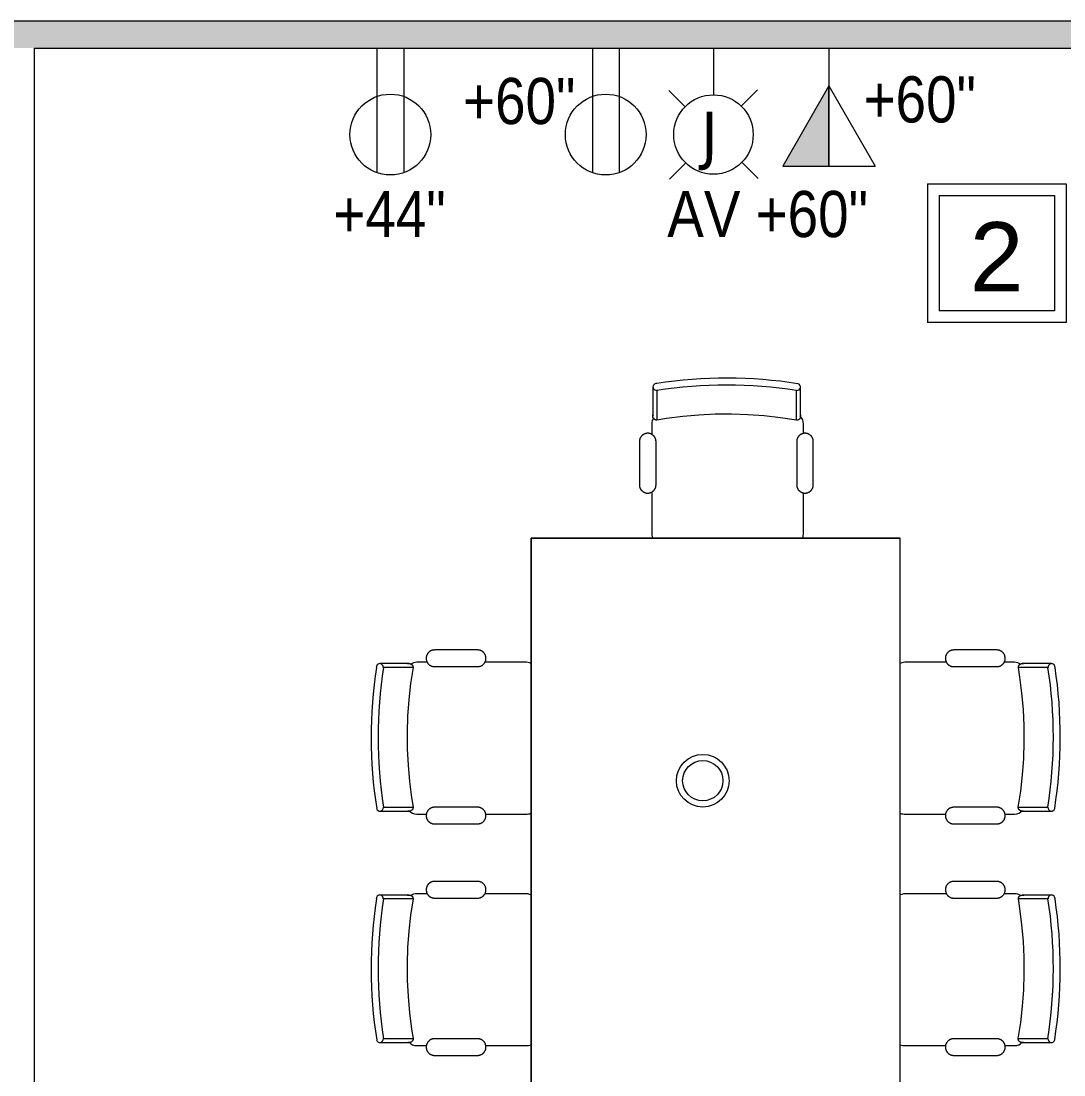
# Model space of a CAD drawing. Header units: inches. Extents: x 1 to 4637, y -664 to 702.
# Drawn here: x 1692.8 to 1828.3, y -313.6 to -176.6 of the extents above; entities that cross this region are included whole.
import ezdxf

# ---------------------------------------------------------------- set-up
doc = ezdxf.new("R2010")
doc.units = ezdxf.units.IN
doc.header["$MEASUREMENT"] = 0
for name, color, linetype, lineweight in [('A-ANNO-NOTE', 131, 'Continuous', 20), ('A-WALL-PATT', 111, 'Continuous', 13), ('E-COMM-IDEN', 2, 'Continuous', 9), ('E-ELEC-FIXT-IDEN', 2, 'Continuous', 9), ('I-FURN', 30, 'Continuous', 9), ('I-WALL', 2, 'Continuous', 9)]:
    doc.layers.add(name, color=color, linetype=linetype, lineweight=lineweight)
doc.styles.add('Arial', font='arial.ttf', dxfattribs={"height": 9})
doc.styles.add('Arial_2', font='arial.ttf', dxfattribs={"width": 0.85, "height": 6})
doc.styles.add('Tahoma', font='tahoma.ttf', dxfattribs={"height": 6})

# ---------------------------------------------------------------- blocks, each defined once
blk = doc.blocks.new('Conf Table - Rect - Seats 10 - 10 x 4 - 3D - Typical-1548269-New Construction - Tel_Data_Elec Plan')
at = {"layer": 'I-FURN'}
for p, q in [((-5.07, 43.19), (-5.07, 39.32)), ((13.1, 39.34), (13.1, 43.2)), ((25.01, 43.19), (25.01, 39.32)), ((43.18, 39.34), (43.18, 43.2)), ((-5.97, 38.86), (-5.97, 37.61)), ((13.77, 37.49), (13.77, 38.86)), ((24.11, 38.86), (24.11, 37.61)), ((43.86, 37.49), (43.86, 38.86)), ((-7.24, 36.55), (-7.24, 30.94)), ((-5.08, 30.94), (-5.08, 36.55)), ((13.2, 36.55), (13.2, 30.94)), ((15.37, 30.94), (15.37, 36.55)), ((22.84, 36.55), (22.84, 30.94)), ((25.01, 30.94), (25.01, 36.55)), ((43.29, 36.55), (43.29, 30.94)), ((45.46, 30.94), (45.46, 36.55)), ((-5.97, 29.88), (-5.97, 24.7)), ((13.77, 24.81), (13.77, 29.99)), ((24.11, 29.88), (24.11, 24.7)), ((43.86, 24.81), (43.86, 29.99)), ((60, 24), (-84, 24)), ((-84, 24), (60, 24)), ((60, -24), (60, 24)), ((60, 24), (60, -24)), ((72.54, 9.92), (66.93, 9.92)), ((65.99, 8.32), (60.81, 8.32)), ((74.86, 8.32), (73.49, 8.32)), ((66.93, 7.75), (72.54, 7.75)), ((79.19, 7.65), (75.33, 7.65)), ((72.54, -10.53), (66.93, -10.53)), ((75.32, -10.52), (79.18, -10.52)), ((60.7, -11.42), (65.87, -11.42)), ((73.6, -11.42), (74.86, -11.42)), ((66.93, -12.69), (72.54, -12.69)), ((-84, -24), (60, -24)), ((-84, -24), (60, -24)), ((-5.97, -24.7), (-5.97, -29.88)), ((13.77, -29.99), (13.77, -24.81)), ((24.11, -24.7), (24.11, -29.88)), ((43.86, -29.99), (43.86, -24.81)), ((-7.24, -30.94), (-7.24, -36.55)), ((-5.08, -36.55), (-5.08, -30.94)), ((13.2, -30.94), (13.2, -36.55)), ((15.37, -36.55), (15.37, -30.94)), ((22.84, -30.94), (22.84, -36.55)), ((25.01, -36.55), (25.01, -30.94)), ((43.29, -30.94), (43.29, -36.55)), ((45.46, -36.55), (45.46, -30.94)), ((-5.97, -37.61), (-5.97, -38.86)), ((13.77, -38.86), (13.77, -37.49)), ((24.11, -37.61), (24.11, -38.86)), ((43.86, -38.86), (43.86, -37.49)), ((-5.07, -39.32), (-5.07, -43.19)), ((13.1, -43.2), (13.1, -39.34)), ((25.01, -39.32), (25.01, -43.19)), ((43.18, -43.2), (43.18, -39.34))]:
    blk.add_line(p, q, dxfattribs=at)
at = {"layer": 'I-FURN', "flags": 128}
for points in [[(-5.58, 43.64), (-5.58, 43.01), (-5.58, 42.43), (-5.58, 41.9), (-5.58, 41.44), (-5.58, 41.03), (-5.58, 40.68), (-5.58, 40.39), (-5.58, 40.16), (-5.58, 39.99), (-5.58, 39.88), (-5.58, 39.83), (-5.58, 39.83)], [(13.6, 39.85), (13.6, 39.88), (13.6, 39.97), (13.6, 40.12), (13.6, 40.33), (13.6, 40.6), (13.6, 40.93), (13.6, 41.32), (13.6, 41.77), (13.6, 42.28), (13.6, 42.84), (13.6, 43.46), (13.6, 43.66)], [(24.51, 43.64), (24.51, 43.01), (24.51, 42.43), (24.51, 41.9), (24.51, 41.44), (24.51, 41.03), (24.51, 40.68), (24.51, 40.39), (24.51, 40.16), (24.51, 39.99), (24.51, 39.88), (24.51, 39.83), (24.51, 39.83)], [(43.69, 39.85), (43.69, 39.88), (43.69, 39.97), (43.69, 40.12), (43.69, 40.33), (43.69, 40.6), (43.69, 40.93), (43.69, 41.32), (43.69, 41.77), (43.69, 42.28), (43.69, 42.84), (43.69, 43.46), (43.69, 43.66)], [(-5.58, 39.83), (-5.58, 39.86), (-5.58, 39.95), (-5.58, 40.03)], [(-5.07, 39.32), (-5.09, 39.32), (-5.11, 39.32), (-5.13, 39.33), (-5.15, 39.33), (-5.17, 39.33), (-5.19, 39.34), (-5.21, 39.34), (-5.23, 39.35), (-5.25, 39.35), (-5.27, 39.36), (-5.29, 39.37), (-5.31, 39.38), (-5.33, 39.39), (-5.34, 39.4), (-5.36, 39.41), (-5.38, 39.42), (-5.39, 39.43), (-5.41, 39.45), (-5.42, 39.46), (-5.44, 39.48), (-5.45, 39.49), (-5.46, 39.51), (-5.48, 39.52), (-5.49, 39.54), (-5.5, 39.55), (-5.51, 39.57), (-5.52, 39.59), (-5.53, 39.61), (-5.54, 39.63), (-5.55, 39.65), (-5.55, 39.66), (-5.56, 39.68), (-5.57, 39.7), (-5.57, 39.72), (-5.57, 39.74), (-5.58, 39.76), (-5.58, 39.78), (-5.58, 39.8), (-5.58, 39.82), (-5.58, 39.83)], [(13.1, 39.34), (11, 39.66), (8.89, 39.89), (6.77, 40.04), (4.65, 40.11), (2.52, 40.09), (0.4, 39.99), (-1.71, 39.8), (-3.82, 39.53), (-5.07, 39.32)], [(13.6, 39.85), (13.6, 39.83), (13.6, 39.81), (13.6, 39.79), (13.6, 39.77), (13.59, 39.75), (13.59, 39.73), (13.58, 39.71), (13.58, 39.69), (13.57, 39.67), (13.56, 39.65), (13.56, 39.63), (13.55, 39.61), (13.54, 39.59), (13.53, 39.58), (13.52, 39.56), (13.5, 39.54), (13.49, 39.53), (13.48, 39.51), (13.46, 39.5), (13.45, 39.48), (13.44, 39.47), (13.42, 39.46), (13.4, 39.44), (13.39, 39.43), (13.37, 39.42), (13.35, 39.41), (13.34, 39.4), (13.32, 39.39), (13.3, 39.38), (13.28, 39.37), (13.26, 39.37), (13.24, 39.36), (13.22, 39.35), (13.2, 39.35), (13.18, 39.35), (13.16, 39.34), (13.14, 39.34), (13.12, 39.34), (13.1, 39.34), (13.1, 39.34)], [(13.6, 40.05), (13.6, 39.92), (13.6, 39.86), (13.6, 39.85)], [(24.51, 39.83), (24.51, 39.86), (24.51, 39.95), (24.51, 40.03)], [(25.01, 39.32), (24.99, 39.32), (24.97, 39.32), (24.95, 39.33), (24.93, 39.33), (24.91, 39.33), (24.89, 39.34), (24.87, 39.34), (24.85, 39.35), (24.84, 39.35), (24.82, 39.36), (24.8, 39.37), (24.78, 39.38), (24.76, 39.39), (24.74, 39.4), (24.73, 39.41), (24.71, 39.42), (24.7, 39.43), (24.68, 39.45), (24.66, 39.46), (24.65, 39.48), (24.64, 39.49), (24.62, 39.51), (24.61, 39.52), (24.6, 39.54), (24.59, 39.55), (24.58, 39.57), (24.57, 39.59), (24.56, 39.61), (24.55, 39.63), (24.54, 39.65), (24.53, 39.66), (24.53, 39.68), (24.52, 39.7), (24.52, 39.72), (24.51, 39.74), (24.51, 39.76), (24.51, 39.78), (24.51, 39.8), (24.51, 39.82), (24.51, 39.83)], [(43.18, 39.34), (41.09, 39.66), (38.97, 39.89), (36.86, 40.04), (34.73, 40.11), (32.61, 40.09), (30.49, 39.99), (28.37, 39.8), (26.27, 39.53), (25.01, 39.32)], [(43.69, 39.85), (43.69, 39.83), (43.69, 39.81), (43.69, 39.79), (43.69, 39.77), (43.68, 39.75), (43.68, 39.73), (43.67, 39.71), (43.67, 39.69), (43.66, 39.67), (43.65, 39.65), (43.64, 39.63), (43.63, 39.61), (43.62, 39.59), (43.61, 39.58), (43.6, 39.56), (43.59, 39.54), (43.58, 39.53), (43.57, 39.51), (43.55, 39.5), (43.54, 39.48), (43.52, 39.47), (43.51, 39.46), (43.49, 39.44), (43.48, 39.43), (43.46, 39.42), (43.44, 39.41), (43.42, 39.4), (43.41, 39.39), (43.39, 39.38), (43.37, 39.37), (43.35, 39.37), (43.33, 39.36), (43.31, 39.35), (43.29, 39.35), (43.27, 39.35), (43.25, 39.34), (43.23, 39.34), (43.21, 39.34), (43.19, 39.34), (43.18, 39.34)], [(43.69, 40.05), (43.69, 39.92), (43.69, 39.86), (43.69, 39.85)], [(-5.08, 36.55), (-5.08, 36.59), (-5.08, 36.64), (-5.09, 36.68), (-5.09, 36.72), (-5.1, 36.76), (-5.11, 36.81), (-5.12, 36.85), (-5.13, 36.89), (-5.15, 36.93), (-5.17, 36.97), (-5.18, 37.01), (-5.2, 37.05), (-5.22, 37.09), (-5.24, 37.12), (-5.27, 37.16), (-5.29, 37.19), (-5.32, 37.23), (-5.35, 37.26), (-5.38, 37.29), (-5.41, 37.32), (-5.44, 37.35), (-5.47, 37.38), (-5.51, 37.41), (-5.54, 37.44), (-5.58, 37.46), (-5.61, 37.48), (-5.65, 37.5), (-5.69, 37.52), (-5.73, 37.54), (-5.77, 37.56), (-5.81, 37.57), (-5.85, 37.59), (-5.89, 37.6), (-5.94, 37.61), (-5.98, 37.61), (-6.02, 37.62), (-6.06, 37.63), (-6.11, 37.63), (-6.15, 37.63), (-6.19, 37.63), (-6.24, 37.63), (-6.28, 37.62), (-6.32, 37.62), (-6.37, 37.61), (-6.41, 37.6), (-6.45, 37.59), (-6.49, 37.58), (-6.53, 37.57), (-6.57, 37.55), (-6.61, 37.53), (-6.65, 37.51), (-6.69, 37.49), (-6.73, 37.47), (-6.76, 37.45), (-6.8, 37.42), (-6.83, 37.4), (-6.87, 37.37), (-6.9, 37.34), (-6.93, 37.31), (-6.96, 37.28), (-6.99, 37.25), (-7.02, 37.21), (-7.04, 37.18), (-7.07, 37.14), (-7.09, 37.11), (-7.11, 37.07), (-7.13, 37.03), (-7.15, 36.99), (-7.17, 36.95), (-7.18, 36.91), (-7.2, 36.87), (-7.21, 36.83), (-7.22, 36.79), (-7.23, 36.74), (-7.23, 36.7), (-7.24, 36.66), (-7.24, 36.62), (-7.24, 36.57), (-7.24, 36.55)], [(15.37, 36.55), (15.37, 36.59), (15.36, 36.64), (15.36, 36.68), (15.35, 36.72), (15.35, 36.76), (15.34, 36.81), (15.33, 36.85), (15.31, 36.89), (15.3, 36.93), (15.28, 36.97), (15.26, 37.01), (15.25, 37.05), (15.22, 37.09), (15.2, 37.12), (15.18, 37.16), (15.15, 37.2), (15.13, 37.23), (15.1, 37.26), (15.07, 37.3), (15.04, 37.33), (15.01, 37.36), (14.97, 37.38), (14.94, 37.41), (14.91, 37.44), (14.87, 37.46), (14.83, 37.48), (14.79, 37.5), (14.76, 37.52), (14.72, 37.54), (14.68, 37.56), (14.64, 37.57), (14.59, 37.59), (14.55, 37.6), (14.51, 37.61), (14.47, 37.62), (14.43, 37.62), (14.38, 37.63), (14.34, 37.63), (14.3, 37.63), (14.25, 37.63), (14.21, 37.63), (14.17, 37.63), (14.12, 37.62), (14.08, 37.61), (14.04, 37.6), (14, 37.59), (13.95, 37.58), (13.91, 37.57), (13.87, 37.55), (13.83, 37.53), (13.79, 37.52), (13.76, 37.5), (13.72, 37.47), (13.68, 37.45), (13.65, 37.43), (13.61, 37.4), (13.58, 37.37), (13.55, 37.34), (13.51, 37.31), (13.48, 37.28), (13.46, 37.25), (13.43, 37.21), (13.4, 37.18), (13.38, 37.14), (13.35, 37.11), (13.33, 37.07), (13.31, 37.03), (13.29, 36.99), (13.28, 36.95), (13.26, 36.91), (13.25, 36.87), (13.24, 36.83), (13.23, 36.79), (13.22, 36.74), (13.21, 36.7), (13.21, 36.66), (13.2, 36.62), (13.2, 36.57), (13.2, 36.55)], [(25.01, 36.55), (25.01, 36.59), (25, 36.64), (25, 36.68), (24.99, 36.72), (24.99, 36.76), (24.98, 36.81), (24.97, 36.85), (24.95, 36.89), (24.94, 36.93), (24.92, 36.97), (24.91, 37.01), (24.89, 37.05), (24.87, 37.09), (24.84, 37.12), (24.82, 37.16), (24.79, 37.19), (24.77, 37.23), (24.74, 37.26), (24.71, 37.29), (24.68, 37.32), (24.65, 37.35), (24.62, 37.38), (24.58, 37.41), (24.55, 37.44), (24.51, 37.46), (24.47, 37.48), (24.44, 37.5), (24.4, 37.52), (24.36, 37.54), (24.32, 37.56), (24.28, 37.57), (24.24, 37.59), (24.19, 37.6), (24.15, 37.61), (24.11, 37.61), (24.07, 37.62), (24.02, 37.63), (23.98, 37.63), (23.94, 37.63), (23.89, 37.63), (23.85, 37.63), (23.81, 37.62), (23.77, 37.62), (23.72, 37.61), (23.68, 37.6), (23.64, 37.59), (23.6, 37.58), (23.56, 37.57), (23.52, 37.55), (23.48, 37.53), (23.44, 37.51), (23.4, 37.49), (23.36, 37.47), (23.32, 37.45), (23.29, 37.42), (23.25, 37.4), (23.22, 37.37), (23.19, 37.34), (23.16, 37.31), (23.13, 37.28), (23.1, 37.25), (23.07, 37.21), (23.05, 37.18), (23.02, 37.14), (23, 37.11), (22.98, 37.07), (22.96, 37.03), (22.94, 36.99), (22.92, 36.95), (22.91, 36.91), (22.89, 36.87), (22.88, 36.83), (22.87, 36.79), (22.86, 36.74), (22.85, 36.7), (22.85, 36.66), (22.85, 36.62), (22.84, 36.57), (22.84, 36.55)], [(45.46, 36.55), (45.45, 36.59), (45.45, 36.64), (45.45, 36.68), (45.44, 36.72), (45.43, 36.76), (45.42, 36.81), (45.41, 36.85), (45.4, 36.89), (45.39, 36.93), (45.37, 36.97), (45.35, 37.01), (45.33, 37.05), (45.31, 37.09), (45.29, 37.12), (45.27, 37.16), (45.24, 37.2), (45.21, 37.23), (45.19, 37.26), (45.16, 37.3), (45.13, 37.33), (45.1, 37.36), (45.06, 37.38), (45.03, 37.41), (44.99, 37.44), (44.96, 37.46), (44.92, 37.48), (44.88, 37.5), (44.84, 37.52), (44.8, 37.54), (44.76, 37.56), (44.72, 37.57), (44.68, 37.59), (44.64, 37.6), (44.6, 37.61), (44.56, 37.62), (44.51, 37.62), (44.47, 37.63), (44.43, 37.63), (44.38, 37.63), (44.34, 37.63), (44.3, 37.63), (44.25, 37.63), (44.21, 37.62), (44.17, 37.61), (44.13, 37.6), (44.08, 37.59), (44.04, 37.58), (44, 37.57), (43.96, 37.55), (43.92, 37.53), (43.88, 37.52), (43.84, 37.5), (43.81, 37.47), (43.77, 37.45), (43.73, 37.43), (43.7, 37.4), (43.67, 37.37), (43.63, 37.34), (43.6, 37.31), (43.57, 37.28), (43.54, 37.25), (43.52, 37.21), (43.49, 37.18), (43.47, 37.14), (43.44, 37.11), (43.42, 37.07), (43.4, 37.03), (43.38, 36.99), (43.37, 36.95), (43.35, 36.91), (43.34, 36.87), (43.32, 36.83), (43.31, 36.79), (43.31, 36.74), (43.3, 36.7), (43.29, 36.66), (43.29, 36.62), (43.29, 36.57), (43.29, 36.55)], [(-7.24, 30.94), (-7.24, 30.9), (-7.24, 30.85), (-7.24, 30.81), (-7.23, 30.77), (-7.22, 30.73), (-7.21, 30.68), (-7.2, 30.64), (-7.19, 30.6), (-7.17, 30.56), (-7.16, 30.52), (-7.14, 30.48), (-7.12, 30.44), (-7.1, 30.4), (-7.08, 30.37), (-7.05, 30.33), (-7.03, 30.29), (-7, 30.26), (-6.98, 30.23), (-6.95, 30.19), (-6.92, 30.16), (-6.88, 30.13), (-6.85, 30.11), (-6.82, 30.08), (-6.78, 30.05), (-6.75, 30.03), (-6.71, 30.01), (-6.67, 29.99), (-6.63, 29.97), (-6.59, 29.95), (-6.55, 29.93), (-6.51, 29.92), (-6.47, 29.9), (-6.43, 29.89), (-6.39, 29.88), (-6.35, 29.87), (-6.3, 29.87), (-6.26, 29.86), (-6.22, 29.86), (-6.17, 29.86), (-6.13, 29.86), (-6.09, 29.86), (-6.04, 29.86), (-6, 29.87), (-5.96, 29.88), (-5.92, 29.89), (-5.87, 29.9), (-5.83, 29.91), (-5.79, 29.92), (-5.75, 29.94), (-5.71, 29.96), (-5.67, 29.98), (-5.63, 30), (-5.6, 30.02), (-5.56, 30.04), (-5.52, 30.07), (-5.49, 30.09), (-5.46, 30.12), (-5.42, 30.15), (-5.39, 30.18), (-5.36, 30.21), (-5.34, 30.24), (-5.31, 30.28), (-5.28, 30.31), (-5.26, 30.35), (-5.23, 30.38), (-5.21, 30.42), (-5.19, 30.46), (-5.17, 30.5), (-5.16, 30.54), (-5.14, 30.58), (-5.13, 30.62), (-5.12, 30.66), (-5.11, 30.7), (-5.1, 30.74), (-5.09, 30.79), (-5.09, 30.83), (-5.08, 30.87), (-5.08, 30.92), (-5.08, 30.94)], [(13.2, 30.94), (13.2, 30.9), (13.2, 30.85), (13.21, 30.81), (13.21, 30.77), (13.22, 30.72), (13.23, 30.68), (13.24, 30.64), (13.25, 30.6), (13.27, 30.56), (13.29, 30.52), (13.3, 30.48), (13.32, 30.44), (13.34, 30.4), (13.37, 30.36), (13.39, 30.33), (13.41, 30.29), (13.44, 30.26), (13.47, 30.23), (13.5, 30.19), (13.53, 30.16), (13.56, 30.13), (13.59, 30.1), (13.63, 30.08), (13.66, 30.05), (13.7, 30.03), (13.73, 30.01), (13.77, 29.98), (13.81, 29.96), (13.85, 29.95), (13.89, 29.93), (13.93, 29.92), (13.97, 29.9), (14.01, 29.89), (14.06, 29.88), (14.1, 29.87), (14.14, 29.87), (14.19, 29.86), (14.23, 29.86), (14.27, 29.86), (14.32, 29.86), (14.36, 29.86), (14.4, 29.86), (14.44, 29.87), (14.49, 29.88), (14.53, 29.88), (14.57, 29.9), (14.61, 29.91), (14.65, 29.92), (14.7, 29.94), (14.73, 29.95), (14.77, 29.97), (14.81, 29.99), (14.85, 30.02), (14.89, 30.04), (14.92, 30.06), (14.96, 30.09), (14.99, 30.12), (15.02, 30.15), (15.05, 30.18), (15.08, 30.21), (15.11, 30.24), (15.14, 30.27), (15.17, 30.31), (15.19, 30.34), (15.21, 30.38), (15.23, 30.42), (15.25, 30.46), (15.27, 30.5), (15.29, 30.54), (15.31, 30.58), (15.32, 30.62), (15.33, 30.66), (15.34, 30.7), (15.35, 30.74), (15.36, 30.79), (15.36, 30.83), (15.37, 30.87), (15.37, 30.92), (15.37, 30.94)], [(22.84, 30.94), (22.84, 30.9), (22.85, 30.85), (22.85, 30.81), (22.86, 30.77), (22.87, 30.73), (22.88, 30.68), (22.89, 30.64), (22.9, 30.6), (22.91, 30.56), (22.93, 30.52), (22.95, 30.48), (22.97, 30.44), (22.99, 30.4), (23.01, 30.37), (23.03, 30.33), (23.06, 30.29), (23.08, 30.26), (23.11, 30.23), (23.14, 30.19), (23.17, 30.16), (23.2, 30.13), (23.24, 30.11), (23.27, 30.08), (23.31, 30.05), (23.34, 30.03), (23.38, 30.01), (23.42, 29.99), (23.45, 29.97), (23.49, 29.95), (23.53, 29.93), (23.57, 29.92), (23.62, 29.9), (23.66, 29.89), (23.7, 29.88), (23.74, 29.87), (23.78, 29.87), (23.83, 29.86), (23.87, 29.86), (23.91, 29.86), (23.96, 29.86), (24, 29.86), (24.04, 29.86), (24.09, 29.87), (24.13, 29.88), (24.17, 29.89), (24.21, 29.9), (24.26, 29.91), (24.3, 29.92), (24.34, 29.94), (24.38, 29.96), (24.42, 29.98), (24.45, 30), (24.49, 30.02), (24.53, 30.04), (24.56, 30.07), (24.6, 30.09), (24.63, 30.12), (24.66, 30.15), (24.69, 30.18), (24.72, 30.21), (24.75, 30.24), (24.78, 30.28), (24.81, 30.31), (24.83, 30.35), (24.85, 30.38), (24.87, 30.42), (24.89, 30.46), (24.91, 30.5), (24.93, 30.54), (24.95, 30.58), (24.96, 30.62), (24.97, 30.66), (24.98, 30.7), (24.99, 30.74), (25, 30.79), (25, 30.83), (25.01, 30.87), (25.01, 30.92), (25.01, 30.94)], [(43.29, 30.94), (43.29, 30.9), (43.29, 30.85), (43.3, 30.81), (43.3, 30.77), (43.31, 30.72), (43.32, 30.68), (43.33, 30.64), (43.34, 30.6), (43.36, 30.56), (43.37, 30.52), (43.39, 30.48), (43.41, 30.44), (43.43, 30.4), (43.45, 30.36), (43.48, 30.33), (43.5, 30.29), (43.53, 30.26), (43.56, 30.23), (43.59, 30.19), (43.62, 30.16), (43.65, 30.13), (43.68, 30.1), (43.71, 30.08), (43.75, 30.05), (43.79, 30.03), (43.82, 30.01), (43.86, 29.98), (43.9, 29.96), (43.94, 29.95), (43.98, 29.93), (44.02, 29.92), (44.06, 29.9), (44.1, 29.89), (44.14, 29.88), (44.19, 29.87), (44.23, 29.87), (44.27, 29.86), (44.32, 29.86), (44.36, 29.86), (44.4, 29.86), (44.45, 29.86), (44.49, 29.86), (44.53, 29.87), (44.58, 29.88), (44.62, 29.88), (44.66, 29.9), (44.7, 29.91), (44.74, 29.92), (44.78, 29.94), (44.82, 29.95), (44.86, 29.97), (44.9, 29.99), (44.94, 30.02), (44.97, 30.04), (45.01, 30.06), (45.04, 30.09), (45.08, 30.12), (45.11, 30.15), (45.14, 30.18), (45.17, 30.21), (45.2, 30.24), (45.23, 30.27), (45.25, 30.31), (45.28, 30.34), (45.3, 30.38), (45.32, 30.42), (45.34, 30.46), (45.36, 30.5), (45.38, 30.54), (45.39, 30.58), (45.41, 30.62), (45.42, 30.66), (45.43, 30.7), (45.44, 30.74), (45.44, 30.79), (45.45, 30.83), (45.45, 30.87), (45.46, 30.92), (45.46, 30.94)], [(66.93, 9.92), (66.89, 9.92), (66.85, 9.92), (66.8, 9.91), (66.76, 9.91), (66.72, 9.9), (66.68, 9.89), (66.63, 9.88), (66.59, 9.87), (66.55, 9.85), (66.51, 9.83), (66.47, 9.82), (66.43, 9.8), (66.39, 9.78), (66.36, 9.75), (66.32, 9.73), (66.29, 9.71), (66.25, 9.68), (66.22, 9.65), (66.19, 9.62), (66.16, 9.59), (66.13, 9.56), (66.1, 9.53), (66.07, 9.49), (66.05, 9.46), (66.02, 9.42), (66, 9.39), (65.98, 9.35), (65.96, 9.31), (65.94, 9.27), (65.92, 9.23), (65.91, 9.19), (65.89, 9.15), (65.88, 9.11), (65.87, 9.06), (65.86, 9.02), (65.86, 8.98), (65.85, 8.93), (65.85, 8.89), (65.85, 8.85), (65.85, 8.8), (65.85, 8.76), (65.86, 8.72), (65.86, 8.68), (65.87, 8.63), (65.88, 8.59), (65.89, 8.55), (65.9, 8.51), (65.91, 8.47), (65.93, 8.43), (65.95, 8.39), (65.97, 8.35), (65.99, 8.31), (66.01, 8.27), (66.03, 8.23), (66.06, 8.2), (66.08, 8.16), (66.11, 8.13), (66.14, 8.1), (66.17, 8.07), (66.2, 8.04), (66.23, 8.01), (66.27, 7.98), (66.3, 7.96), (66.34, 7.93), (66.37, 7.91), (66.41, 7.89), (66.45, 7.87), (66.49, 7.85), (66.53, 7.83), (66.57, 7.81), (66.61, 7.8), (66.65, 7.79), (66.7, 7.78), (66.74, 7.77), (66.78, 7.76), (66.82, 7.76), (66.87, 7.75), (66.91, 7.75), (66.93, 7.75)], [(72.54, 7.75), (72.58, 7.75), (72.63, 7.76), (72.67, 7.76), (72.71, 7.77), (72.76, 7.77), (72.8, 7.78), (72.84, 7.79), (72.88, 7.81), (72.92, 7.82), (72.96, 7.84), (73, 7.86), (73.04, 7.87), (73.08, 7.9), (73.12, 7.92), (73.15, 7.94), (73.19, 7.97), (73.22, 7.99), (73.26, 8.02), (73.29, 8.05), (73.32, 8.08), (73.35, 8.11), (73.38, 8.15), (73.4, 8.18), (73.43, 8.21), (73.45, 8.25), (73.48, 8.29), (73.5, 8.33), (73.52, 8.36), (73.54, 8.4), (73.55, 8.44), (73.57, 8.48), (73.58, 8.53), (73.59, 8.57), (73.6, 8.61), (73.61, 8.65), (73.62, 8.7), (73.62, 8.74), (73.62, 8.78), (73.63, 8.82), (73.63, 8.87), (73.62, 8.91), (73.62, 8.95), (73.61, 9), (73.61, 9.04), (73.6, 9.08), (73.59, 9.12), (73.57, 9.17), (73.56, 9.21), (73.54, 9.25), (73.53, 9.29), (73.51, 9.33), (73.49, 9.36), (73.47, 9.4), (73.44, 9.44), (73.42, 9.47), (73.39, 9.51), (73.36, 9.54), (73.34, 9.57), (73.31, 9.61), (73.27, 9.64), (73.24, 9.66), (73.21, 9.69), (73.17, 9.72), (73.14, 9.74), (73.1, 9.77), (73.06, 9.79), (73.02, 9.81), (72.99, 9.83), (72.95, 9.84), (72.9, 9.86), (72.86, 9.87), (72.82, 9.88), (72.78, 9.89), (72.74, 9.9), (72.69, 9.91), (72.65, 9.91), (72.61, 9.92), (72.56, 9.92), (72.54, 9.92)], [(75.31, -10.52), (75.64, -8.42), (75.88, -6.31), (76.03, -4.19), (76.1, -2.07), (76.09, 0.05), (75.99, 2.17), (75.8, 4.29), (75.53, 6.39), (75.33, 7.65)], [(75.33, 7.65), (75.33, 7.67), (75.33, 7.69), (75.34, 7.71), (75.34, 7.73), (75.34, 7.75), (75.35, 7.77), (75.35, 7.79), (75.36, 7.81), (75.36, 7.83), (75.37, 7.85), (75.38, 7.87), (75.39, 7.88), (75.4, 7.9), (75.41, 7.92), (75.42, 7.94), (75.43, 7.95), (75.44, 7.97), (75.46, 7.98), (75.47, 8), (75.49, 8.01), (75.5, 8.03), (75.52, 8.04), (75.53, 8.05), (75.55, 8.06), (75.56, 8.08), (75.58, 8.09), (75.6, 8.1), (75.62, 8.11), (75.64, 8.11), (75.66, 8.12), (75.67, 8.13), (75.69, 8.14), (75.71, 8.14), (75.73, 8.15), (75.75, 8.15), (75.77, 8.15), (75.79, 8.15), (75.81, 8.16), (75.83, 8.16), (75.84, 8.16)], [(79.65, 8.16), (79.02, 8.16), (78.44, 8.16), (77.91, 8.16), (77.45, 8.16), (77.04, 8.16), (76.69, 8.16), (76.4, 8.16), (76.17, 8.16), (76, 8.16), (75.89, 8.16), (75.84, 8.16), (75.84, 8.16)], [(75.84, 8.16), (75.87, 8.16), (75.96, 8.16), (76.04, 8.16)], [(66.93, -10.53), (66.89, -10.53), (66.85, -10.53), (66.8, -10.53), (66.76, -10.54), (66.72, -10.55), (66.68, -10.56), (66.63, -10.57), (66.59, -10.58), (66.55, -10.6), (66.51, -10.61), (66.47, -10.63), (66.43, -10.65), (66.4, -10.67), (66.36, -10.69), (66.32, -10.72), (66.29, -10.74), (66.25, -10.77), (66.22, -10.8), (66.19, -10.82), (66.16, -10.86), (66.13, -10.89), (66.1, -10.92), (66.07, -10.95), (66.05, -10.99), (66.02, -11.02), (66, -11.06), (65.98, -11.1), (65.96, -11.14), (65.94, -11.18), (65.92, -11.22), (65.91, -11.26), (65.9, -11.3), (65.89, -11.34), (65.88, -11.38), (65.87, -11.43), (65.86, -11.47), (65.86, -11.51), (65.85, -11.55), (65.85, -11.6), (65.85, -11.64), (65.85, -11.68), (65.86, -11.73), (65.86, -11.77), (65.87, -11.81), (65.88, -11.85), (65.89, -11.9), (65.9, -11.94), (65.92, -11.98), (65.93, -12.02), (65.95, -12.06), (65.97, -12.1), (65.99, -12.14), (66.01, -12.17), (66.03, -12.21), (66.06, -12.25), (66.08, -12.28), (66.11, -12.31), (66.14, -12.35), (66.17, -12.38), (66.2, -12.41), (66.23, -12.44), (66.27, -12.46), (66.3, -12.49), (66.34, -12.51), (66.38, -12.54), (66.41, -12.56), (66.45, -12.58), (66.49, -12.6), (66.53, -12.61), (66.57, -12.63), (66.61, -12.64), (66.65, -12.65), (66.7, -12.66), (66.74, -12.67), (66.78, -12.68), (66.82, -12.69), (66.87, -12.69), (66.91, -12.69), (66.93, -12.69)], [(72.54, -12.69), (72.58, -12.69), (72.63, -12.69), (72.67, -12.68), (72.71, -12.68), (72.76, -12.67), (72.8, -12.66), (72.84, -12.65), (72.88, -12.64), (72.92, -12.62), (72.96, -12.61), (73, -12.59), (73.04, -12.57), (73.08, -12.55), (73.12, -12.53), (73.15, -12.5), (73.19, -12.48), (73.22, -12.45), (73.26, -12.42), (73.29, -12.39), (73.32, -12.36), (73.35, -12.33), (73.38, -12.3), (73.4, -12.26), (73.43, -12.23), (73.45, -12.19), (73.47, -12.16), (73.5, -12.12), (73.52, -12.08), (73.53, -12.04), (73.55, -12), (73.57, -11.96), (73.58, -11.92), (73.59, -11.88), (73.6, -11.84), (73.61, -11.79), (73.61, -11.75), (73.62, -11.71), (73.62, -11.66), (73.62, -11.62), (73.62, -11.58), (73.62, -11.53), (73.62, -11.49), (73.61, -11.45), (73.6, -11.41), (73.6, -11.36), (73.58, -11.32), (73.57, -11.28), (73.56, -11.24), (73.54, -11.2), (73.53, -11.16), (73.51, -11.12), (73.49, -11.08), (73.46, -11.04), (73.44, -11.01), (73.42, -10.97), (73.39, -10.94), (73.36, -10.9), (73.33, -10.87), (73.3, -10.84), (73.27, -10.81), (73.24, -10.78), (73.21, -10.76), (73.17, -10.73), (73.14, -10.7), (73.1, -10.68), (73.06, -10.66), (73.02, -10.64), (72.98, -10.62), (72.94, -10.6), (72.9, -10.59), (72.86, -10.58), (72.82, -10.56), (72.78, -10.55), (72.74, -10.54), (72.69, -10.54), (72.65, -10.53), (72.61, -10.53), (72.56, -10.53), (72.54, -10.53)], [(75.82, -11.03), (75.8, -11.03), (75.78, -11.03), (75.76, -11.02), (75.74, -11.02), (75.72, -11.02), (75.7, -11.01), (75.68, -11.01), (75.66, -11), (75.64, -11), (75.62, -10.99), (75.61, -10.98), (75.59, -10.97), (75.57, -10.96), (75.55, -10.95), (75.54, -10.94), (75.52, -10.93), (75.5, -10.92), (75.49, -10.9), (75.47, -10.89), (75.46, -10.87), (75.44, -10.86), (75.43, -10.84), (75.42, -10.83), (75.41, -10.81), (75.4, -10.8), (75.38, -10.78), (75.37, -10.76), (75.37, -10.74), (75.36, -10.72), (75.35, -10.7), (75.34, -10.69), (75.34, -10.67), (75.33, -10.65), (75.33, -10.63), (75.32, -10.61), (75.32, -10.59), (75.32, -10.57), (75.32, -10.55), (75.31, -10.53), (75.31, -10.52)], [(76.02, -11.03), (75.9, -11.03), (75.83, -11.03), (75.82, -11.03)], [(75.82, -11.03), (75.85, -11.03), (75.94, -11.03), (76.09, -11.03), (76.31, -11.03), (76.58, -11.03)], [(76.58, -11.03), (76.91, -11.03), (77.3, -11.03), (77.75, -11.03), (78.25, -11.03), (78.82, -11.03), (79.43, -11.03), (79.64, -11.03)], [(-5.08, -30.94), (-5.08, -30.9), (-5.08, -30.85), (-5.09, -30.81), (-5.09, -30.77), (-5.1, -30.73), (-5.11, -30.68), (-5.12, -30.64), (-5.13, -30.6), (-5.15, -30.56), (-5.17, -30.52), (-5.18, -30.48), (-5.2, -30.44), (-5.22, -30.4), (-5.24, -30.37), (-5.27, -30.33), (-5.29, -30.29), (-5.32, -30.26), (-5.35, -30.23), (-5.38, -30.19), (-5.41, -30.16), (-5.44, -30.13), (-5.47, -30.11), (-5.51, -30.08), (-5.54, -30.05), (-5.58, -30.03), (-5.61, -30.01), (-5.65, -29.99), (-5.69, -29.97), (-5.73, -29.95), (-5.77, -29.93), (-5.81, -29.92), (-5.85, -29.9), (-5.89, -29.89), (-5.94, -29.88), (-5.98, -29.87), (-6.02, -29.87), (-6.06, -29.86), (-6.11, -29.86), (-6.15, -29.86), (-6.19, -29.86), (-6.24, -29.86), (-6.28, -29.86), (-6.32, -29.87), (-6.37, -29.88), (-6.41, -29.89), (-6.45, -29.9), (-6.49, -29.91), (-6.53, -29.92), (-6.57, -29.94), (-6.61, -29.96), (-6.65, -29.98), (-6.69, -30), (-6.73, -30.02), (-6.76, -30.04), (-6.8, -30.07), (-6.83, -30.09), (-6.87, -30.12), (-6.9, -30.15), (-6.93, -30.18), (-6.96, -30.21), (-6.99, -30.24), (-7.02, -30.28), (-7.04, -30.31), (-7.07, -30.35), (-7.09, -30.38), (-7.11, -30.42), (-7.13, -30.46), (-7.15, -30.5), (-7.17, -30.54), (-7.18, -30.58), (-7.2, -30.62), (-7.21, -30.66), (-7.22, -30.7), (-7.23, -30.74), (-7.23, -30.79), (-7.24, -30.83), (-7.24, -30.87), (-7.24, -30.92), (-7.24, -30.94)], [(15.37, -30.94), (15.37, -30.9), (15.36, -30.85), (15.36, -30.81), (15.35, -30.77), (15.35, -30.72), (15.34, -30.68), (15.33, -30.64), (15.31, -30.6), (15.3, -30.56), (15.28, -30.52), (15.26, -30.48), (15.25, -30.44), (15.22, -30.4), (15.2, -30.36), (15.18, -30.33), (15.15, -30.29), (15.13, -30.26), (15.1, -30.23), (15.07, -30.19), (15.04, -30.16), (15.01, -30.13), (14.97, -30.1), (14.94, -30.08), (14.91, -30.05), (14.87, -30.03), (14.83, -30.01), (14.79, -29.98), (14.76, -29.96), (14.72, -29.95), (14.68, -29.93), (14.64, -29.92), (14.59, -29.9), (14.55, -29.89), (14.51, -29.88), (14.47, -29.87), (14.43, -29.87), (14.38, -29.86), (14.34, -29.86), (14.3, -29.86), (14.25, -29.86), (14.21, -29.86), (14.17, -29.86), (14.12, -29.87), (14.08, -29.88), (14.04, -29.88), (14, -29.9), (13.95, -29.91), (13.91, -29.92), (13.87, -29.94), (13.83, -29.95), (13.79, -29.97), (13.76, -29.99), (13.72, -30.02), (13.68, -30.04), (13.65, -30.06), (13.61, -30.09), (13.58, -30.12), (13.55, -30.15), (13.51, -30.18), (13.48, -30.21), (13.46, -30.24), (13.43, -30.27), (13.4, -30.31), (13.38, -30.34), (13.35, -30.38), (13.33, -30.42), (13.31, -30.46), (13.29, -30.5), (13.28, -30.54), (13.26, -30.58), (13.25, -30.62), (13.24, -30.66), (13.23, -30.7), (13.22, -30.74), (13.21, -30.79), (13.21, -30.83), (13.2, -30.87), (13.2, -30.92), (13.2, -30.94)], [(25.01, -30.94), (25.01, -30.9), (25, -30.85), (25, -30.81), (24.99, -30.77), (24.99, -30.73), (24.98, -30.68), (24.97, -30.64), (24.95, -30.6), (24.94, -30.56), (24.92, -30.52), (24.91, -30.48), (24.89, -30.44), (24.87, -30.4), (24.84, -30.37), (24.82, -30.33), (24.79, -30.29), (24.77, -30.26), (24.74, -30.23), (24.71, -30.19), (24.68, -30.16), (24.65, -30.13), (24.62, -30.11), (24.58, -30.08), (24.55, -30.05), (24.51, -30.03), (24.47, -30.01), (24.44, -29.99), (24.4, -29.97), (24.36, -29.95), (24.32, -29.93), (24.28, -29.92), (24.24, -29.9), (24.19, -29.89), (24.15, -29.88), (24.11, -29.87), (24.07, -29.87), (24.02, -29.86), (23.98, -29.86), (23.94, -29.86), (23.89, -29.86), (23.85, -29.86), (23.81, -29.86), (23.77, -29.87), (23.72, -29.88), (23.68, -29.89), (23.64, -29.9), (23.6, -29.91), (23.56, -29.92), (23.52, -29.94), (23.48, -29.96), (23.44, -29.98), (23.4, -30), (23.36, -30.02), (23.32, -30.04), (23.29, -30.07), (23.25, -30.09), (23.22, -30.12), (23.19, -30.15), (23.16, -30.18), (23.13, -30.21), (23.1, -30.24), (23.07, -30.28), (23.05, -30.31), (23.02, -30.35), (23, -30.38), (22.98, -30.42), (22.96, -30.46), (22.94, -30.5), (22.92, -30.54), (22.91, -30.58), (22.89, -30.62), (22.88, -30.66), (22.87, -30.7), (22.86, -30.74), (22.85, -30.79), (22.85, -30.83), (22.85, -30.87), (22.84, -30.92), (22.84, -30.94)], [(45.46, -30.94), (45.45, -30.9), (45.45, -30.85), (45.45, -30.81), (45.44, -30.77), (45.43, -30.72), (45.42, -30.68), (45.41, -30.64), (45.4, -30.6), (45.39, -30.56), (45.37, -30.52), (45.35, -30.48), (45.33, -30.44), (45.31, -30.4), (45.29, -30.36), (45.27, -30.33), (45.24, -30.29), (45.21, -30.26), (45.19, -30.23), (45.16, -30.19), (45.13, -30.16), (45.1, -30.13), (45.06, -30.1), (45.03, -30.08), (44.99, -30.05), (44.96, -30.03), (44.92, -30.01), (44.88, -29.98), (44.84, -29.96), (44.8, -29.95), (44.76, -29.93), (44.72, -29.92), (44.68, -29.9), (44.64, -29.89), (44.6, -29.88), (44.56, -29.87), (44.51, -29.87), (44.47, -29.86), (44.43, -29.86), (44.38, -29.86), (44.34, -29.86), (44.3, -29.86), (44.25, -29.86), (44.21, -29.87), (44.17, -29.88), (44.13, -29.88), (44.08, -29.9), (44.04, -29.91), (44, -29.92), (43.96, -29.94), (43.92, -29.95), (43.88, -29.97), (43.84, -29.99), (43.81, -30.02), (43.77, -30.04), (43.73, -30.06), (43.7, -30.09), (43.67, -30.12), (43.63, -30.15), (43.6, -30.18), (43.57, -30.21), (43.54, -30.24), (43.52, -30.27), (43.49, -30.31), (43.47, -30.34), (43.44, -30.38), (43.42, -30.42), (43.4, -30.46), (43.38, -30.5), (43.37, -30.54), (43.35, -30.58), (43.34, -30.62), (43.32, -30.66), (43.31, -30.7), (43.31, -30.74), (43.3, -30.79), (43.29, -30.83), (43.29, -30.87), (43.29, -30.92), (43.29, -30.94)], [(-7.24, -36.55), (-7.24, -36.59), (-7.24, -36.64), (-7.24, -36.68), (-7.23, -36.72), (-7.22, -36.76), (-7.21, -36.81), (-7.2, -36.85), (-7.19, -36.89), (-7.17, -36.93), (-7.16, -36.97), (-7.14, -37.01), (-7.12, -37.05), (-7.1, -37.09), (-7.08, -37.12), (-7.05, -37.16), (-7.03, -37.19), (-7, -37.23), (-6.98, -37.26), (-6.95, -37.29), (-6.92, -37.32), (-6.88, -37.35), (-6.85, -37.38), (-6.82, -37.41), (-6.78, -37.44), (-6.75, -37.46), (-6.71, -37.48), (-6.67, -37.5), (-6.63, -37.52), (-6.59, -37.54), (-6.55, -37.56), (-6.51, -37.57), (-6.47, -37.59), (-6.43, -37.6), (-6.39, -37.61), (-6.35, -37.61), (-6.3, -37.62), (-6.26, -37.63), (-6.22, -37.63), (-6.17, -37.63), (-6.13, -37.63), (-6.09, -37.63), (-6.04, -37.62), (-6, -37.62), (-5.96, -37.61), (-5.92, -37.6), (-5.87, -37.59), (-5.83, -37.58), (-5.79, -37.57), (-5.75, -37.55), (-5.71, -37.53), (-5.67, -37.51), (-5.63, -37.49), (-5.6, -37.47), (-5.56, -37.45), (-5.52, -37.42), (-5.49, -37.4), (-5.46, -37.37), (-5.42, -37.34), (-5.39, -37.31), (-5.36, -37.28), (-5.34, -37.25), (-5.31, -37.21), (-5.28, -37.18), (-5.26, -37.14), (-5.23, -37.11), (-5.21, -37.07), (-5.19, -37.03), (-5.17, -36.99), (-5.16, -36.95), (-5.14, -36.91), (-5.13, -36.87), (-5.12, -36.83), (-5.11, -36.79), (-5.1, -36.74), (-5.09, -36.7), (-5.09, -36.66), (-5.08, -36.62), (-5.08, -36.57), (-5.08, -36.55)], [(13.2, -36.55), (13.2, -36.59), (13.2, -36.64), (13.21, -36.68), (13.21, -36.72), (13.22, -36.76), (13.23, -36.81), (13.24, -36.85), (13.25, -36.89), (13.27, -36.93), (13.29, -36.97), (13.3, -37.01), (13.32, -37.05), (13.34, -37.09), (13.37, -37.12), (13.39, -37.16), (13.41, -37.2), (13.44, -37.23), (13.47, -37.26), (13.5, -37.3), (13.53, -37.33), (13.56, -37.36), (13.59, -37.38), (13.63, -37.41), (13.66, -37.44), (13.7, -37.46), (13.73, -37.48), (13.77, -37.5), (13.81, -37.52), (13.85, -37.54), (13.89, -37.56), (13.93, -37.57), (13.97, -37.59), (14.01, -37.6), (14.06, -37.61), (14.1, -37.62), (14.14, -37.62), (14.19, -37.63), (14.23, -37.63), (14.27, -37.63), (14.32, -37.63), (14.36, -37.63), (14.4, -37.63), (14.44, -37.62), (14.49, -37.61), (14.53, -37.6), (14.57, -37.59), (14.61, -37.58), (14.65, -37.57), (14.7, -37.55), (14.73, -37.53), (14.77, -37.52), (14.81, -37.5), (14.85, -37.47), (14.89, -37.45), (14.92, -37.43), (14.96, -37.4), (14.99, -37.37), (15.02, -37.34), (15.05, -37.31), (15.08, -37.28), (15.11, -37.25), (15.14, -37.21), (15.17, -37.18), (15.19, -37.14), (15.21, -37.11), (15.23, -37.07), (15.25, -37.03), (15.27, -36.99), (15.29, -36.95), (15.31, -36.91), (15.32, -36.87), (15.33, -36.83), (15.34, -36.79), (15.35, -36.74), (15.36, -36.7), (15.36, -36.66), (15.37, -36.62), (15.37, -36.57), (15.37, -36.55)], [(22.84, -36.55), (22.84, -36.59), (22.85, -36.64), (22.85, -36.68), (22.86, -36.72), (22.87, -36.76), (22.88, -36.81), (22.89, -36.85), (22.9, -36.89), (22.91, -36.93), (22.93, -36.97), (22.95, -37.01), (22.97, -37.05), (22.99, -37.09), (23.01, -37.12), (23.03, -37.16), (23.06, -37.19), (23.08, -37.23), (23.11, -37.26), (23.14, -37.29), (23.17, -37.32), (23.2, -37.35), (23.24, -37.38), (23.27, -37.41), (23.31, -37.44), (23.34, -37.46), (23.38, -37.48), (23.42, -37.5), (23.45, -37.52), (23.49, -37.54), (23.53, -37.56), (23.57, -37.57), (23.62, -37.59), (23.66, -37.6), (23.7, -37.61), (23.74, -37.61), (23.78, -37.62), (23.83, -37.63), (23.87, -37.63), (23.91, -37.63), (23.96, -37.63), (24, -37.63), (24.04, -37.62), (24.09, -37.62), (24.13, -37.61), (24.17, -37.6), (24.21, -37.59), (24.26, -37.58), (24.3, -37.57), (24.34, -37.55), (24.38, -37.53), (24.42, -37.51), (24.45, -37.49), (24.49, -37.47), (24.53, -37.45), (24.56, -37.42), (24.6, -37.4), (24.63, -37.37), (24.66, -37.34), (24.69, -37.31), (24.72, -37.28), (24.75, -37.25), (24.78, -37.21), (24.81, -37.18), (24.83, -37.14), (24.85, -37.11), (24.87, -37.07), (24.89, -37.03), (24.91, -36.99), (24.93, -36.95), (24.95, -36.91), (24.96, -36.87), (24.97, -36.83), (24.98, -36.79), (24.99, -36.74), (25, -36.7), (25, -36.66), (25.01, -36.62), (25.01, -36.57), (25.01, -36.55)], [(43.29, -36.55), (43.29, -36.59), (43.29, -36.64), (43.3, -36.68), (43.3, -36.72), (43.31, -36.76), (43.32, -36.81), (43.33, -36.85), (43.34, -36.89), (43.36, -36.93), (43.37, -36.97), (43.39, -37.01), (43.41, -37.05), (43.43, -37.09), (43.45, -37.12), (43.48, -37.16), (43.5, -37.2), (43.53, -37.23), (43.56, -37.26), (43.59, -37.3), (43.62, -37.33), (43.65, -37.36), (43.68, -37.38), (43.71, -37.41), (43.75, -37.44), (43.79, -37.46), (43.82, -37.48), (43.86, -37.5), (43.9, -37.52), (43.94, -37.54), (43.98, -37.56), (44.02, -37.57), (44.06, -37.59), (44.1, -37.6), (44.14, -37.61), (44.19, -37.62), (44.23, -37.62), (44.27, -37.63), (44.32, -37.63), (44.36, -37.63), (44.4, -37.63), (44.45, -37.63), (44.49, -37.63), (44.53, -37.62), (44.58, -37.61), (44.62, -37.6), (44.66, -37.59), (44.7, -37.58), (44.74, -37.57), (44.78, -37.55), (44.82, -37.53), (44.86, -37.52), (44.9, -37.5), (44.94, -37.47), (44.97, -37.45), (45.01, -37.43), (45.04, -37.4), (45.08, -37.37), (45.11, -37.34), (45.14, -37.31), (45.17, -37.28), (45.2, -37.25), (45.23, -37.21), (45.25, -37.18), (45.28, -37.14), (45.3, -37.11), (45.32, -37.07), (45.34, -37.03), (45.36, -36.99), (45.38, -36.95), (45.39, -36.91), (45.41, -36.87), (45.42, -36.83), (45.43, -36.79), (45.44, -36.74), (45.44, -36.7), (45.45, -36.66), (45.45, -36.62), (45.46, -36.57), (45.46, -36.55)], [(-5.58, -39.83), (-5.58, -39.81), (-5.58, -39.79), (-5.58, -39.77), (-5.57, -39.75), (-5.57, -39.73), (-5.57, -39.71), (-5.56, -39.69), (-5.56, -39.67), (-5.55, -39.65), (-5.54, -39.63), (-5.53, -39.61), (-5.52, -39.59), (-5.51, -39.58), (-5.5, -39.56), (-5.49, -39.54), (-5.48, -39.53), (-5.47, -39.51), (-5.46, -39.49), (-5.44, -39.48), (-5.43, -39.47), (-5.41, -39.45), (-5.4, -39.44), (-5.38, -39.43), (-5.36, -39.41), (-5.35, -39.4), (-5.33, -39.39), (-5.31, -39.38), (-5.29, -39.37), (-5.28, -39.36), (-5.26, -39.36), (-5.24, -39.35), (-5.22, -39.34), (-5.2, -39.34), (-5.18, -39.33), (-5.16, -39.33), (-5.14, -39.33), (-5.12, -39.32), (-5.1, -39.32), (-5.08, -39.32), (-5.07, -39.32)], [(-5.07, -39.32), (-2.97, -39.65), (-0.86, -39.88), (1.25, -40.04), (3.38, -40.11), (5.5, -40.09), (7.62, -39.99), (9.74, -39.81), (11.84, -39.54), (13.1, -39.34)], [(13.1, -39.34), (13.12, -39.34), (13.14, -39.34), (13.16, -39.34), (13.18, -39.35), (13.2, -39.35), (13.22, -39.35), (13.24, -39.36), (13.26, -39.36), (13.28, -39.37), (13.29, -39.38), (13.31, -39.39), (13.33, -39.4), (13.35, -39.41), (13.37, -39.42), (13.38, -39.43), (13.4, -39.44), (13.42, -39.45), (13.43, -39.46), (13.45, -39.48), (13.46, -39.49), (13.47, -39.51), (13.49, -39.52), (13.5, -39.54), (13.51, -39.56), (13.52, -39.57), (13.53, -39.59), (13.54, -39.61), (13.55, -39.63), (13.56, -39.64), (13.57, -39.66), (13.58, -39.68), (13.58, -39.7), (13.59, -39.72), (13.59, -39.74), (13.6, -39.76), (13.6, -39.78), (13.6, -39.8), (13.6, -39.82), (13.6, -39.84), (13.6, -39.85)], [(24.51, -39.83), (24.51, -39.81), (24.51, -39.79), (24.51, -39.77), (24.51, -39.75), (24.52, -39.73), (24.52, -39.71), (24.53, -39.69), (24.53, -39.67), (24.54, -39.65), (24.55, -39.63), (24.56, -39.61), (24.56, -39.59), (24.57, -39.58), (24.58, -39.56), (24.6, -39.54), (24.61, -39.53), (24.62, -39.51), (24.63, -39.49), (24.65, -39.48), (24.66, -39.47), (24.68, -39.45), (24.69, -39.44), (24.71, -39.43), (24.72, -39.41), (24.74, -39.4), (24.76, -39.39), (24.78, -39.38), (24.79, -39.37), (24.81, -39.36), (24.83, -39.36), (24.85, -39.35), (24.87, -39.34), (24.89, -39.34), (24.91, -39.33), (24.93, -39.33), (24.95, -39.33), (24.97, -39.32), (24.99, -39.32), (25.01, -39.32), (25.01, -39.32)], [(25.01, -39.32), (27.11, -39.65), (29.22, -39.88), (31.34, -40.04), (33.46, -40.11), (35.59, -40.09), (37.71, -39.99), (39.82, -39.81), (41.93, -39.54), (43.18, -39.34)], [(43.18, -39.34), (43.2, -39.34), (43.23, -39.34), (43.25, -39.34), (43.27, -39.35), (43.29, -39.35), (43.31, -39.35), (43.32, -39.36), (43.34, -39.36), (43.36, -39.37), (43.38, -39.38), (43.4, -39.39), (43.42, -39.4), (43.44, -39.41), (43.45, -39.42), (43.47, -39.43), (43.49, -39.44), (43.5, -39.45), (43.52, -39.46), (43.53, -39.48), (43.55, -39.49), (43.56, -39.51), (43.58, -39.52), (43.59, -39.54), (43.6, -39.56), (43.61, -39.57), (43.62, -39.59), (43.63, -39.61), (43.64, -39.63), (43.65, -39.64), (43.66, -39.66), (43.66, -39.68), (43.67, -39.7), (43.68, -39.72), (43.68, -39.74), (43.68, -39.76), (43.69, -39.78), (43.69, -39.8), (43.69, -39.82), (43.69, -39.84), (43.69, -39.85)], [(-5.58, -40.03), (-5.58, -39.9), (-5.58, -39.84), (-5.58, -39.83)], [(-5.58, -39.83), (-5.58, -39.86), (-5.58, -39.95), (-5.58, -40.1), (-5.58, -40.31), (-5.58, -40.59), (-5.58, -40.92), (-5.58, -41.31), (-5.58, -41.75), (-5.58, -42.26), (-5.58, -42.82), (-5.58, -43.44), (-5.58, -43.64)], [(13.6, -43.66), (13.6, -43.02), (13.6, -42.44), (13.6, -41.92), (13.6, -41.45), (13.6, -41.05), (13.6, -40.7), (13.6, -40.41), (13.6, -40.18), (13.6, -40.01), (13.6, -39.9), (13.6, -39.85), (13.6, -39.85)], [(13.6, -39.85), (13.6, -39.88), (13.6, -39.97), (13.6, -40.05)], [(24.51, -40.03), (24.51, -39.9), (24.51, -39.84), (24.51, -39.83)], [(24.51, -39.83), (24.51, -39.86), (24.51, -39.95), (24.51, -40.1), (24.51, -40.31), (24.51, -40.59), (24.51, -40.92), (24.51, -41.31), (24.51, -41.75), (24.51, -42.26), (24.51, -42.82), (24.51, -43.44), (24.51, -43.64)], [(43.69, -43.66), (43.69, -43.02), (43.69, -42.44), (43.69, -41.92), (43.69, -41.45), (43.69, -41.05), (43.69, -40.7), (43.69, -40.41), (43.69, -40.18), (43.69, -40.01), (43.69, -39.9), (43.69, -39.85), (43.69, -39.85)], [(43.69, -39.85), (43.69, -39.88), (43.69, -39.97), (43.69, -40.05)]]:
    blk.add_lwpolyline(points, dxfattribs=at)
at = {"layer": 'I-FURN'}
for centre, radius, start, end in [((-4.66, 38.86), 1.32, 132.1873, 180), ((25.43, 38.86), 1.32, 132.1873, 180), ((12.45, 38.86), 1.32, 360, 35.7227), ((42.54, 38.86), 1.32, 360, 35.7227), ((-3.68, 24.7), 2.3, 180, 197.9049), ((11.35, 24.81), 2.42, 340.2122, 360), ((26.41, 24.7), 2.3, 180, 197.9049), ((41.44, 24.81), 2.42, 340.2122, 360), ((60.81, 5.9), 2.42, 90, 109.6082), ((74.86, 7), 1.32, 54.2773, 90), ((60.7, -9.12), 2.3, 252.286, 270), ((74.86, -10.1), 1.32, 270, 317.8127), ((-3.68, -24.7), 2.3, 162.0951, 180), ((11.35, -24.81), 2.42, 0, 19.7878), ((26.41, -24.7), 2.3, 162.0951, 180), ((41.44, -24.81), 2.42, 0, 19.7878), ((-4.66, -38.86), 1.32, 180, 227.8127), ((12.45, -38.86), 1.32, 324.2773, 0), ((25.43, -38.86), 1.32, 180, 227.8127), ((42.54, -38.86), 1.32, 324.2773, 0)]:
    blk.add_arc(centre, radius, start, end, dxfattribs=at)
for centre, major_axis, ratio, start_param, end_param in [((-5.07, 43.64), (0.507, 0), 0.899459, 1.913366, 4.712389), ((4.06, -3.86), (54.09, 0), 0.899459, 1.402966, 1.74368), ((4.06, -3.86), (53.09, 0), 0.899459, 1.399774, 1.74371), ((13.1, 43.66), (-0.507, 0), 0.899459, 1.570796, 4.712389), ((25.01, 43.64), (0.507, 0), 0.899459, 1.913366, 4.712389), ((34.15, -3.86), (54.09, 0), 0.899459, 1.402966, 1.74368), ((34.15, -3.86), (53.09, 0), 0.899459, 1.399774, 1.74371), ((43.18, 43.66), (-0.507, 0), 0.899459, 1.570796, 4.712389), ((-5.07, 40.03), (0.507, 0), 0.99468, 2.996027, 3.185649), ((13.1, 40.05), (0.507, 0), 0.99468, 6.021386, 6.283185), ((25.01, 40.03), (0.507, 0), 0.99468, 2.996027, 3.185649), ((43.18, 40.05), (-0.507, 0), 0.99468, 2.879793, 3.141593), ((76.04, 7.65), (0, 0.507), 0.99468, 0, 0.261799), ((32.14, -1.39), (0, 53.09), 0.899459, 4.539475, 4.883411), ((79.65, 7.65), (0, 0.507), 0.899459, 4.712389, 7.853982), ((32.14, -1.39), (0, 54.09), 0.899459, 4.539505, 4.880219), ((79.64, -10.52), (0, 0.507), 0.899459, 1.570796, 4.369819), ((76.02, -10.52), (0, 0.507), 0.99468, 3.097536, 3.287158), ((-5.07, -40.03), (0.507, 0), 0.99468, 3.097536, 3.287158), ((13.1, -40.05), (0.507, 0), 0.99468, 0, 0.261799), ((25.01, -40.03), (0.507, 0), 0.99468, 3.097536, 3.287158), ((43.18, -40.05), (0.507, 0), 0.99468, 0, 0.261799), ((-5.07, -43.64), (0.507, 0), 0.899459, 1.570796, 4.369819), ((4.06, 3.86), (53.09, 0), 0.899459, 4.539475, 4.883411), ((13.1, -43.66), (0.507, 0), 0.899459, 4.712389, 7.853982), ((25.01, -43.64), (0.507, 0), 0.899459, 1.570796, 4.369819), ((34.15, 3.86), (53.09, 0), 0.899459, 4.539475, 4.883411), ((43.18, -43.66), (0.507, 0), 0.899459, 4.712389, 7.853982), ((4.06, 3.86), (54.09, 0), 0.899459, 4.539505, 4.880219), ((34.15, 3.86), (54.09, 0), 0.899459, 4.539505, 4.880219)]:
    blk.add_ellipse(centre, major_axis=major_axis, ratio=ratio, start_param=start_param, end_param=end_param, dxfattribs=at)
blk = doc.blocks.new('FORM Equipment_Fixture Tag - Square-214315-New Construction - Tel_Data_Elec Plan')
at = {"layer": 'A-ANNO-NOTE'}
for p, q in [((-0.09375, 0.09375), (0.09375, 0.09375)), ((-0.09375, 0.09375), (0.09375, 0.09375)), ((-0.09375, 0.09375), (0.09375, 0.09375)), ((-0.09375, 0.09375), (-0.09375, -0.09375)), ((0.09375, 0.09375), (0.09375, -0.09375)), ((-0.078125, 0.078125), (-0.078125, -0.078125)), ((-0.078125, 0.078125), (0.078125, 0.078125)), ((0.078125, 0.078125), (0.078125, -0.078125)), ((0.078125, -0.078125), (-0.078125, -0.078125)), ((0.09375, -0.09375), (-0.09375, -0.09375))]:
    blk.add_line(p, q, dxfattribs=at)

msp = doc.modelspace()

# ---------------------------------------------------------------- hatches: boundary and pattern name
at = {"layer": 'A-ANNO-NOTE', "lineweight": 9}
msp.add_hatch(color=256, dxfattribs=at).paths.add_polyline_path([(1797.75, -195.52), (1797.75, -185.06), (1791.75, -195.52)], flags=0)
at = {"layer": 'A-WALL-PATT'}
msp.add_hatch(color=8, dxfattribs=at).paths.add_polyline_path([(1871, -180.14), (2116.79, -180.14), (2116.79, -176.64), (1602.91, -176.64), (1602.91, -180.14), (1860.77, -180.14)], flags=0)

# ---------------------------------------------------------------- linework, layer by layer
at = {"layer": 'A-ANNO-NOTE'}
for p, q in [((1739.01, -180.14), (1739.01, -196.34)), ((1742.5, -180.14), (1742.5, -196.34)), ((1767.01, -180.14), (1767.01, -196.34)), ((1770.5, -180.14), (1770.5, -196.34)), ((1782.75, -180.14), (1782.75, -186.23)), ((1797.75, -180.14), (1797.75, -195.52)), ((1779.08, -187.77), (1776.95, -185.65)), ((1786.37, -187.71), (1788.49, -185.58)), ((1797.75, -185.06), (1791.75, -195.52)), ((1797.75, -185.06), (1791.75, -195.52)), ((1797.75, -195.52), (1797.75, -185.06)), ((1797.75, -185.06), (1803.75, -195.52)), ((1779.14, -195.06), (1777.02, -197.19)), ((1786.43, -195), (1788.56, -197.12)), ((1791.75, -195.52), (1797.75, -195.52)), ((1791.75, -195.52), (1803.75, -195.52))]:
    msp.add_line(p, q, dxfattribs=at)
for centre, radius in [((1740.75, -191.39), 5.25), ((1768.75, -191.39), 5.25), ((1782.75, -191.39), 5.16), ((1781.36, -275.39), 3.42), ((1781.36, -275.39), 2.62)]:
    msp.add_circle(centre, radius, dxfattribs=at)
at = {"layer": 'I-WALL', "color": 250, "lineweight": 20}
for p, q in [((2333.42, -176.64), (1602.91, -176.64)), ((1694.5, -427.23), (1694.5, -180.14)), ((1694.5, -180.14), (1871, -180.14))]:
    msp.add_line(p, q, dxfattribs=at)

# ---------------------------------------------------------------- block references
at = {"layer": 'A-ANNO-NOTE', "xscale": 96, "yscale": 96, "zscale": 96}
msp.add_blockref('FORM Equipment_Fixture Tag - Square-214315-New Construction - Tel_Data_Elec Plan', (1819.59, -206.81), dxfattribs=at)
at = {"layer": 'I-FURN', "rotation": 89.9999999999999}
msp.add_blockref('Conf Table - Rect - Seats 10 - 10 x 4 - 3D - Typical-1548269-New Construction - Tel_Data_Elec Plan', (1783.04, -303.85), dxfattribs=at)

# ---------------------------------------------------------------- texts
at = {"layer": 'A-ANNO-NOTE', "lineweight": 9, "attachment_point": 1}
for s, insert, char_height, width, style in [('J', (1781.19, -188.4), 6, 3.939, 'Tahoma'), ('2', (1816.06, -202.78), 9, 8.484, 'Arial')]:
    msp.add_mtext(s, dxfattribs=dict(at, insert=insert, char_height=char_height, width=width, style=style))
at = {"layer": 'E-COMM-IDEN', "insert": (1802.26, -183.82), "char_height": 6, "width": 18.0285, "attachment_point": 1, "style": 'Arial_2'}
msp.add_mtext('+60"', dxfattribs=at)
at = {"layer": 'E-ELEC-FIXT-IDEN', "char_height": 6, "attachment_point": 1, "style": 'Arial_2'}
for s, insert, width in [('+60"', (1750.2, -184.03), 18.0285), ('AV +60"', (1776.75, -198.72), 32.4513), ('+44"', (1733.34, -198.72), 18.0285)]:
    msp.add_mtext(s, dxfattribs=dict(at, insert=insert, width=width))

doc.saveas('drawing.dxf')
